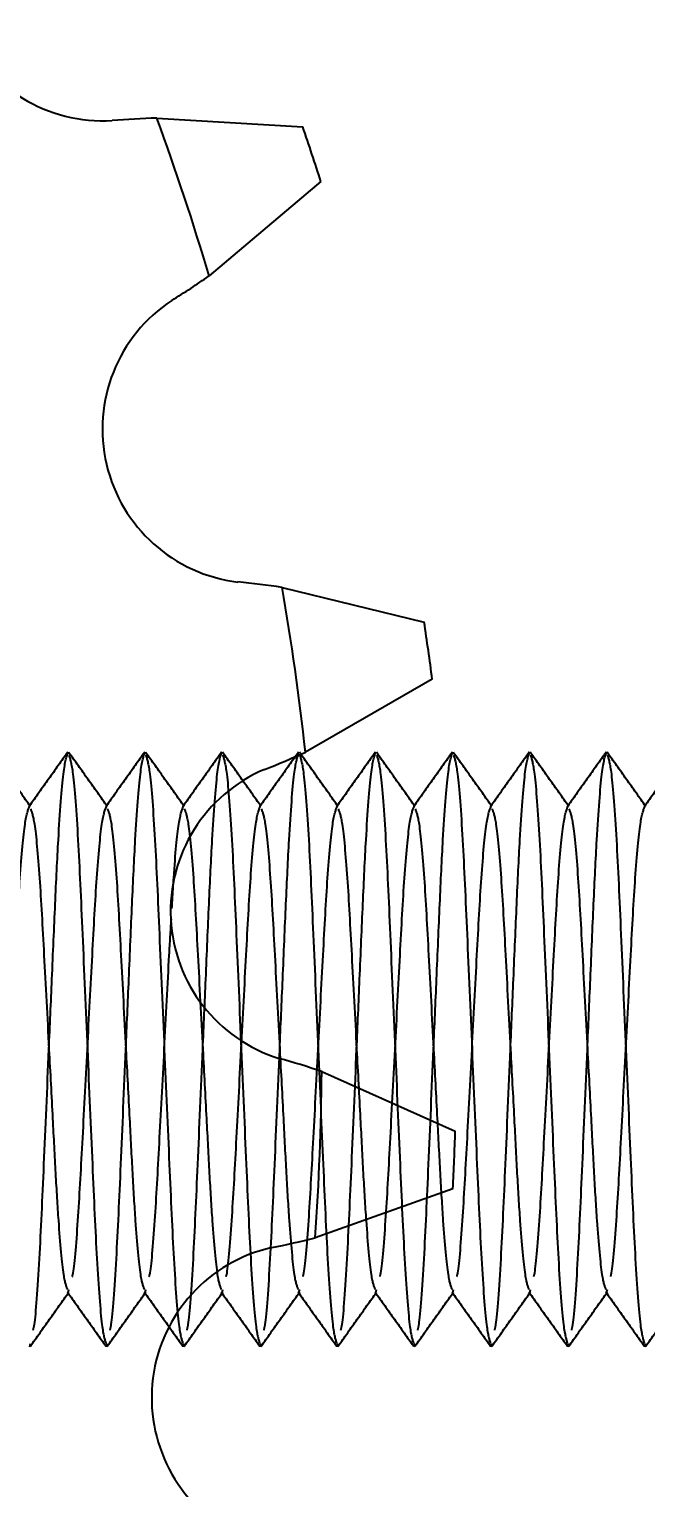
# Model space of a CAD drawing. Header units: metres. Extents: x 0 to 21025, y 0 to 14850.
# Drawn here: x 2818.08 to 2834.12, y 6321.47 to 6359.37 of the extents above; entities that cross this region are included whole.
import ezdxf

# ---------------------------------------------------------------- set-up
doc = ezdxf.new("R2010")
doc.units = ezdxf.units.M
doc.header["$LTSCALE"] = 25
doc.linetypes.add('HIDDEN2', pattern=[4.7625, 3.175, -1.5875])
for name, color, linetype in [('18_COTAS', 7, 'Continuous'), ('SL4', 4, 'Continuous'), ('ST1', 7, 'HIDDEN2')]:
    doc.layers.add(name, color=color, linetype=linetype)
doc.styles.add('ROMANS', font='ROMANS.SHX')
doc.dimstyles.new('25___1-25', dxfattribs={"dimscale": 25, "dimtxt": 2.5, "dimasz": 2, "dimexe": 1.5, "dimexo": 1, "dimgap": 0.5, "dimtad": 1, "dimzin": 12, "dimtxsty": 'ROMANS', "dimcen": 0, "dimclrd": 256, "dimclre": 256, "dimclrt": 3, "dimazin": 3, "dimtfac": 1, "dimtmove": 0, "dimatfit": 0, "dimfxl": 1, "dimlwd": -1, "dimlwe": -1, "dimarcsym": 0})

# ---------------------------------------------------------------- blocks, each defined once
blk = doc.blocks.new('*D49')
at = {"layer": '18_COTAS', "transparency": 16777216}
for p, q in [((2751.773, 6357.865), (2751.773, 7037.945)), ((5720.748, 6357.865), (5720.748, 7037.945)), ((2801.773, 7000.445), (5670.748, 7000.445))]:
    blk.add_line(p, q, dxfattribs=at)
for points in [[(2801.773, 7008.778), (2801.773, 6992.112), (2751.773, 7000.445)], [(5670.748, 7008.778), (5670.748, 6992.112), (5720.748, 7000.445)]]:
    blk.add_solid(points, dxfattribs=at)
at = {"layer": 'Defpoints', "color": 0, "transparency": 16777216}
for p in [(5720.748, 7000.445), (2751.773, 6332.865), (5720.748, 6332.865)]:
    blk.add_point(p, dxfattribs=at)
at = {"layer": '18_COTAS', "color": 3, "transparency": 16777216, "insert": (4236.26, 7050.147), "char_height": 62.5, "attachment_point": 5, "style": 'ROMANS'}
blk.add_mtext('2968,98', dxfattribs=at)

msp = doc.modelspace()

# ---------------------------------------------------------------- linework, layer by layer
at = {"layer": 'SL4'}
for p, q in [((2821.405, 6357.06), (2825.199, 6356.832)), ((2825.671, 6355.408), (2822.764, 6352.959)), ((2824.662, 6344.866), (2828.354, 6343.965)), ((2828.565, 6342.479), (2825.268, 6340.588)), ((2825.69, 6332.287), (2829.162, 6330.74)), ((2829.104, 6329.242), (2825.522, 6327.97))]:
    msp.add_line(p, q, dxfattribs=at)
for centre, radius, start, end in [((2820.008, 6360.985), 4, 133.5552, 273.4151), ((2822.052, 6336.15), 20.92, 91.7743, 94.9516), ((2755.293, 6332.865), 70.4, 16.5839, 20.10063), ((2755.293, 6332.865), 73.9, 17.76077, 18.92376), ((2810.792, 6370.114), 20.92, 301.7329, 304.9102), ((2823.989, 6348.977), 4, 123.2694, 263.1294), ((2821.566, 6324.177), 20.92, 81.4886, 84.6659), ((2755.293, 6332.865), 70.4, 6.29818, 9.81492), ((2755.293, 6332.865), 73.9, 7.47506, 8.63805), ((2816.551, 6359.606), 20.92, 291.4472, 294.6245), ((2825.762, 6336.452), 4, 112.9837, 252.8437), ((2818.95, 6312.483), 20.92, 71.2029, 74.3802), ((2755.293, 6332.865), 70.4, 356.01247, 359.52921), ((2755.293, 6332.865), 73.9, 357.18934, 358.35233), ((2820.341, 6348.238), 20.92, 281.1615, 284.3388), ((2825.27, 6323.812), 4, 102.698, 242.5579)]:
    msp.add_arc(centre, radius, start, end, dxfattribs=at)
at = {"layer": 'ST1'}
for p, q in [((2819.099, 6326.544), (2819.119, 6326.623)), ((2821.099, 6326.544), (2821.119, 6326.623)), ((2823.099, 6326.544), (2823.119, 6326.623)), ((2825.099, 6326.544), (2825.119, 6326.623)), ((2827.099, 6326.544), (2827.119, 6326.623)), ((2829.099, 6326.544), (2829.119, 6326.623)), ((2831.099, 6326.544), (2831.119, 6326.623)), ((2833.099, 6326.544), (2833.119, 6326.623)), ((2818.099, 6325.138), (2818.117, 6325.226)), ((2820.099, 6325.138), (2820.117, 6325.226)), ((2822.099, 6325.138), (2822.117, 6325.226)), ((2824.099, 6325.138), (2824.117, 6325.226)), ((2826.099, 6325.138), (2826.117, 6325.226)), ((2828.099, 6325.138), (2828.117, 6325.226)), ((2830.099, 6325.138), (2830.117, 6325.226)), ((2832.099, 6325.138), (2832.117, 6325.226)), ((2834.099, 6325.138), (2834.117, 6325.226))]:
    msp.add_line(p, q, dxfattribs=at)
for points, knots in [([(2818.118, 6339.173), (2817.951, 6339.408), (2817.616, 6339.877), (2817.282, 6340.347), (2817.115, 6340.581)], [0, 0, 0, 0, 0.499937, 1, 1, 1, 1]), ([(2819.089, 6340.588), (2818.922, 6340.354), (2818.588, 6339.884), (2818.253, 6339.415), (2818.086, 6339.181)], [0, 0, 0, 0, 0.500035, 1, 1, 1, 1]), ([(2818.19, 6325.569), (2818.2, 6325.61), (2818.252, 6325.815), (2818.356, 6327.312), (2818.468, 6329.816), (2818.581, 6332.465), (2818.682, 6334.789), (2818.762, 6336.684), (2818.855, 6338.626), (2818.978, 6340.247), (2819.059, 6340.479), (2819.099, 6340.593)], [0, 0, 0, 0, 0.035067, 0.175217, 0.309833, 0.448769, 0.532422, 0.628103, 0.72328, 0.863429, 1, 1, 1, 1]), ([(2820.118, 6339.173), (2819.951, 6339.408), (2819.616, 6339.877), (2819.282, 6340.347), (2819.115, 6340.581)], [0, 0, 0, 0, 0.499937, 1, 1, 1, 1]), ([(2819.116, 6340.511), (2819.15, 6340.408), (2819.226, 6340.181), (2819.356, 6338.455), (2819.468, 6335.903), (2819.599, 6332.865), (2819.729, 6329.827), (2819.842, 6327.276), (2819.972, 6325.551), (2820.047, 6325.325), (2820.081, 6325.222)], [0, 0, 0, 0, 0.110571, 0.242596, 0.369408, 0.50029, 0.631172, 0.757984, 0.890008, 1, 1, 1, 1]), ([(2821.089, 6340.588), (2820.922, 6340.354), (2820.588, 6339.884), (2820.253, 6339.415), (2820.086, 6339.181)], [0, 0, 0, 0, 0.500035, 1, 1, 1, 1]), ([(2820.19, 6325.569), (2820.2, 6325.61), (2820.252, 6325.815), (2820.356, 6327.312), (2820.468, 6329.816), (2820.581, 6332.465), (2820.682, 6334.789), (2820.762, 6336.684), (2820.855, 6338.626), (2820.978, 6340.247), (2821.059, 6340.479), (2821.099, 6340.593)], [0, 0, 0, 0, 0.035067, 0.175217, 0.309833, 0.448769, 0.532422, 0.628103, 0.72328, 0.863429, 1, 1, 1, 1]), ([(2822.118, 6339.173), (2821.951, 6339.408), (2821.616, 6339.877), (2821.282, 6340.347), (2821.115, 6340.581)], [0, 0, 0, 0, 0.499937, 1, 1, 1, 1]), ([(2821.116, 6340.511), (2821.15, 6340.408), (2821.226, 6340.181), (2821.356, 6338.455), (2821.468, 6335.903), (2821.599, 6332.865), (2821.729, 6329.827), (2821.842, 6327.276), (2821.972, 6325.551), (2822.047, 6325.325), (2822.081, 6325.222)], [0, 0, 0, 0, 0.110571, 0.242596, 0.369408, 0.50029, 0.631172, 0.757984, 0.890008, 1, 1, 1, 1]), ([(2823.089, 6340.588), (2822.922, 6340.354), (2822.588, 6339.884), (2822.253, 6339.415), (2822.086, 6339.181)], [0, 0, 0, 0, 0.500035, 1, 1, 1, 1]), ([(2822.19, 6325.569), (2822.2, 6325.61), (2822.252, 6325.815), (2822.356, 6327.312), (2822.468, 6329.816), (2822.581, 6332.465), (2822.682, 6334.789), (2822.762, 6336.684), (2822.855, 6338.626), (2822.978, 6340.247), (2823.059, 6340.479), (2823.099, 6340.593)], [0, 0, 0, 0, 0.035067, 0.175217, 0.309833, 0.448769, 0.532422, 0.628103, 0.72328, 0.863429, 1, 1, 1, 1]), ([(2824.118, 6339.173), (2823.951, 6339.408), (2823.616, 6339.877), (2823.282, 6340.347), (2823.115, 6340.581)], [0, 0, 0, 0, 0.499937, 1, 1, 1, 1]), ([(2823.116, 6340.511), (2823.15, 6340.408), (2823.226, 6340.181), (2823.356, 6338.455), (2823.468, 6335.903), (2823.599, 6332.865), (2823.729, 6329.827), (2823.842, 6327.276), (2823.972, 6325.551), (2824.047, 6325.325), (2824.081, 6325.222)], [0, 0, 0, 0, 0.1105714, 0.242596, 0.3694081, 0.5002899, 0.6311716, 0.7579837, 0.8900083, 1, 1, 1, 1]), ([(2825.089, 6340.588), (2824.922, 6340.354), (2824.588, 6339.884), (2824.253, 6339.415), (2824.086, 6339.181)], [0, 0, 0, 0, 0.5000352, 1, 1, 1, 1]), ([(2824.19, 6325.569), (2824.2, 6325.61), (2824.252, 6325.815), (2824.356, 6327.312), (2824.468, 6329.816), (2824.581, 6332.465), (2824.682, 6334.789), (2824.762, 6336.685), (2824.855, 6338.624), (2824.974, 6340.206), (2825.052, 6340.434), (2825.088, 6340.541)], [0, 0, 0, 0, 0.035501, 0.177382, 0.313661, 0.454314, 0.539001, 0.635864, 0.732218, 0.874099, 1, 1, 1, 1]), ([(2826.118, 6339.173), (2825.951, 6339.408), (2825.616, 6339.877), (2825.282, 6340.347), (2825.115, 6340.581)], [0, 0, 0, 0, 0.4999369, 1, 1, 1, 1]), ([(2825.116, 6340.511), (2825.15, 6340.408), (2825.226, 6340.181), (2825.356, 6338.455), (2825.468, 6335.903), (2825.599, 6332.865), (2825.729, 6329.827), (2825.842, 6327.276), (2825.972, 6325.551), (2826.047, 6325.325), (2826.081, 6325.222)], [0, 0, 0, 0, 0.110571, 0.242596, 0.369408, 0.50029, 0.631172, 0.757984, 0.890008, 1, 1, 1, 1]), ([(2827.089, 6340.588), (2826.922, 6340.354), (2826.588, 6339.884), (2826.253, 6339.415), (2826.086, 6339.181)], [0, 0, 0, 0, 0.500035, 1, 1, 1, 1]), ([(2826.19, 6325.569), (2826.2, 6325.61), (2826.252, 6325.815), (2826.356, 6327.312), (2826.468, 6329.816), (2826.581, 6332.465), (2826.682, 6334.789), (2826.762, 6336.684), (2826.855, 6338.626), (2826.978, 6340.247), (2827.059, 6340.479), (2827.099, 6340.593)], [0, 0, 0, 0, 0.035067, 0.175217, 0.309833, 0.448769, 0.532422, 0.628103, 0.72328, 0.863429, 1, 1, 1, 1]), ([(2828.118, 6339.173), (2827.951, 6339.408), (2827.616, 6339.877), (2827.282, 6340.347), (2827.115, 6340.581)], [0, 0, 0, 0, 0.499937, 1, 1, 1, 1]), ([(2827.116, 6340.511), (2827.15, 6340.408), (2827.226, 6340.181), (2827.356, 6338.455), (2827.468, 6335.903), (2827.599, 6332.865), (2827.729, 6329.827), (2827.842, 6327.276), (2827.972, 6325.551), (2828.047, 6325.325), (2828.081, 6325.222)], [0, 0, 0, 0, 0.1105714, 0.242596, 0.3694081, 0.5002899, 0.6311716, 0.7579837, 0.8900083, 1, 1, 1, 1]), ([(2829.089, 6340.588), (2828.922, 6340.354), (2828.588, 6339.884), (2828.253, 6339.415), (2828.086, 6339.181)], [0, 0, 0, 0, 0.500035, 1, 1, 1, 1]), ([(2828.19, 6325.569), (2828.2, 6325.61), (2828.252, 6325.815), (2828.356, 6327.312), (2828.468, 6329.816), (2828.581, 6332.465), (2828.682, 6334.789), (2828.762, 6336.684), (2828.855, 6338.626), (2828.978, 6340.247), (2829.059, 6340.479), (2829.099, 6340.593)], [0, 0, 0, 0, 0.035067, 0.175217, 0.309833, 0.448769, 0.532422, 0.628103, 0.72328, 0.863429, 1, 1, 1, 1]), ([(2830.118, 6339.173), (2829.951, 6339.408), (2829.616, 6339.877), (2829.282, 6340.347), (2829.115, 6340.581)], [0, 0, 0, 0, 0.499937, 1, 1, 1, 1]), ([(2829.116, 6340.511), (2829.15, 6340.408), (2829.226, 6340.181), (2829.356, 6338.455), (2829.468, 6335.903), (2829.599, 6332.865), (2829.729, 6329.827), (2829.842, 6327.276), (2829.972, 6325.551), (2830.047, 6325.325), (2830.081, 6325.222)], [0, 0, 0, 0, 0.110571, 0.242596, 0.369408, 0.50029, 0.631172, 0.757984, 0.890008, 1, 1, 1, 1]), ([(2831.089, 6340.588), (2830.922, 6340.354), (2830.588, 6339.884), (2830.253, 6339.415), (2830.086, 6339.181)], [0, 0, 0, 0, 0.500035, 1, 1, 1, 1]), ([(2830.19, 6325.569), (2830.2, 6325.61), (2830.252, 6325.815), (2830.356, 6327.312), (2830.468, 6329.816), (2830.581, 6332.465), (2830.682, 6334.789), (2830.762, 6336.684), (2830.855, 6338.626), (2830.978, 6340.247), (2831.059, 6340.479), (2831.099, 6340.593)], [0, 0, 0, 0, 0.035067, 0.175217, 0.309833, 0.448769, 0.532422, 0.628103, 0.72328, 0.863429, 1, 1, 1, 1]), ([(2832.118, 6339.173), (2831.951, 6339.408), (2831.616, 6339.877), (2831.282, 6340.347), (2831.115, 6340.581)], [0, 0, 0, 0, 0.499937, 1, 1, 1, 1]), ([(2831.116, 6340.511), (2831.15, 6340.408), (2831.226, 6340.181), (2831.356, 6338.455), (2831.468, 6335.903), (2831.599, 6332.865), (2831.729, 6329.827), (2831.842, 6327.276), (2831.972, 6325.551), (2832.047, 6325.325), (2832.081, 6325.222)], [0, 0, 0, 0, 0.1105714, 0.242596, 0.3694081, 0.5002899, 0.6311716, 0.7579837, 0.8900083, 1, 1, 1, 1]), ([(2833.089, 6340.588), (2832.922, 6340.354), (2832.588, 6339.884), (2832.253, 6339.415), (2832.086, 6339.181)], [0, 0, 0, 0, 0.5000352, 1, 1, 1, 1]), ([(2832.19, 6325.569), (2832.2, 6325.61), (2832.252, 6325.815), (2832.356, 6327.312), (2832.468, 6329.816), (2832.581, 6332.465), (2832.682, 6334.789), (2832.762, 6336.684), (2832.855, 6338.626), (2832.978, 6340.247), (2833.059, 6340.479), (2833.099, 6340.593)], [0, 0, 0, 0, 0.035067, 0.175217, 0.309833, 0.448769, 0.532422, 0.628103, 0.72328, 0.863429, 1, 1, 1, 1]), ([(2834.118, 6339.173), (2833.951, 6339.408), (2833.616, 6339.877), (2833.282, 6340.347), (2833.115, 6340.581)], [0, 0, 0, 0, 0.499937, 1, 1, 1, 1]), ([(2833.116, 6340.511), (2833.15, 6340.408), (2833.226, 6340.181), (2833.356, 6338.455), (2833.468, 6335.903), (2833.599, 6332.865), (2833.729, 6329.827), (2833.842, 6327.276), (2833.972, 6325.551), (2834.047, 6325.325), (2834.081, 6325.222)], [0, 0, 0, 0, 0.110571, 0.242596, 0.369408, 0.50029, 0.631172, 0.757984, 0.890008, 1, 1, 1, 1]), ([(2835.089, 6340.588), (2834.922, 6340.354), (2834.588, 6339.884), (2834.253, 6339.415), (2834.086, 6339.181)], [0, 0, 0, 0, 0.5000352, 1, 1, 1, 1]), ([(2817.207, 6326.962), (2817.211, 6326.979), (2817.258, 6327.144), (2817.356, 6328.334), (2817.468, 6330.369), (2817.599, 6332.869), (2817.729, 6335.348), (2817.842, 6337.442), (2817.978, 6338.903), (2818.059, 6339.093), (2818.099, 6339.187)], [0, 0, 0, 0, 0.016472, 0.159469, 0.29681, 0.438567, 0.580323, 0.717664, 0.860661, 1, 1, 1, 1]), ([(2818.119, 6339.109), (2818.152, 6339.026), (2818.227, 6338.841), (2818.356, 6337.437), (2818.468, 6335.352), (2818.587, 6333.088), (2818.691, 6331.132), (2818.768, 6329.61), (2818.858, 6328.126), (2818.971, 6326.89), (2819.045, 6326.706), (2819.078, 6326.624)], [0, 0, 0, 0, 0.10803, 0.240749, 0.368218, 0.499785, 0.595794, 0.677584, 0.759725, 0.892443, 1, 1, 1, 1]), ([(2819.207, 6326.962), (2819.211, 6326.979), (2819.258, 6327.144), (2819.356, 6328.334), (2819.468, 6330.369), (2819.599, 6332.869), (2819.729, 6335.348), (2819.842, 6337.442), (2819.978, 6338.903), (2820.059, 6339.093), (2820.099, 6339.187)], [0, 0, 0, 0, 0.016472, 0.159469, 0.29681, 0.438567, 0.580323, 0.717664, 0.860661, 1, 1, 1, 1]), ([(2820.119, 6339.109), (2820.152, 6339.026), (2820.227, 6338.841), (2820.356, 6337.437), (2820.468, 6335.352), (2820.587, 6333.088), (2820.691, 6331.132), (2820.768, 6329.61), (2820.858, 6328.126), (2820.971, 6326.89), (2821.045, 6326.706), (2821.078, 6326.624)], [0, 0, 0, 0, 0.10803, 0.240749, 0.368218, 0.499785, 0.595794, 0.677584, 0.759725, 0.892443, 1, 1, 1, 1]), ([(2821.798, 6336.523), (2821.813, 6336.796), (2821.869, 6337.788), (2821.978, 6338.885), (2822.059, 6339.087), (2822.099, 6339.187)], [0, 0, 0, 0, 0.160989, 0.585929, 1, 1, 1, 1]), ([(2822.119, 6339.109), (2822.152, 6339.026), (2822.227, 6338.841), (2822.356, 6337.437), (2822.468, 6335.352), (2822.587, 6333.088), (2822.691, 6331.132), (2822.768, 6329.61), (2822.858, 6328.126), (2822.971, 6326.89), (2823.045, 6326.706), (2823.078, 6326.624)], [0, 0, 0, 0, 0.10803, 0.240749, 0.368218, 0.499785, 0.595794, 0.677584, 0.759725, 0.892443, 1, 1, 1, 1]), ([(2823.207, 6326.962), (2823.211, 6326.979), (2823.258, 6327.144), (2823.356, 6328.334), (2823.468, 6330.369), (2823.599, 6332.869), (2823.729, 6335.348), (2823.842, 6337.442), (2823.978, 6338.903), (2824.059, 6339.093), (2824.099, 6339.187)], [0, 0, 0, 0, 0.016472, 0.159469, 0.29681, 0.438567, 0.580323, 0.717664, 0.860661, 1, 1, 1, 1]), ([(2824.119, 6339.109), (2824.152, 6339.026), (2824.227, 6338.841), (2824.356, 6337.437), (2824.468, 6335.352), (2824.587, 6333.088), (2824.691, 6331.132), (2824.768, 6329.61), (2824.858, 6328.126), (2824.971, 6326.89), (2825.045, 6326.706), (2825.078, 6326.624)], [0, 0, 0, 0, 0.10803, 0.240749, 0.368218, 0.499785, 0.595794, 0.677584, 0.759725, 0.892443, 1, 1, 1, 1]), ([(2825.207, 6326.962), (2825.211, 6326.979), (2825.258, 6327.144), (2825.356, 6328.334), (2825.468, 6330.369), (2825.599, 6332.869), (2825.729, 6335.348), (2825.842, 6337.442), (2825.978, 6338.903), (2826.059, 6339.093), (2826.099, 6339.187)], [0, 0, 0, 0, 0.016472, 0.159469, 0.29681, 0.438567, 0.580323, 0.717664, 0.860661, 1, 1, 1, 1]), ([(2826.119, 6339.109), (2826.152, 6339.026), (2826.227, 6338.841), (2826.356, 6337.437), (2826.468, 6335.352), (2826.587, 6333.088), (2826.691, 6331.132), (2826.768, 6329.61), (2826.858, 6328.126), (2826.971, 6326.89), (2827.045, 6326.706), (2827.078, 6326.624)], [0, 0, 0, 0, 0.10803, 0.240749, 0.368218, 0.499785, 0.595794, 0.677584, 0.759725, 0.892443, 1, 1, 1, 1]), ([(2827.207, 6326.962), (2827.211, 6326.979), (2827.258, 6327.144), (2827.356, 6328.334), (2827.468, 6330.369), (2827.599, 6332.869), (2827.729, 6335.348), (2827.842, 6337.442), (2827.978, 6338.903), (2828.059, 6339.093), (2828.099, 6339.187)], [0, 0, 0, 0, 0.016472, 0.159469, 0.29681, 0.438567, 0.580323, 0.717664, 0.860661, 1, 1, 1, 1]), ([(2828.119, 6339.109), (2828.152, 6339.026), (2828.227, 6338.841), (2828.356, 6337.437), (2828.468, 6335.352), (2828.587, 6333.088), (2828.691, 6331.132), (2828.768, 6329.61), (2828.858, 6328.126), (2828.971, 6326.89), (2829.045, 6326.706), (2829.078, 6326.624)], [0, 0, 0, 0, 0.10803, 0.240749, 0.368218, 0.499785, 0.595794, 0.677584, 0.759725, 0.892443, 1, 1, 1, 1]), ([(2829.207, 6326.962), (2829.211, 6326.979), (2829.258, 6327.144), (2829.356, 6328.334), (2829.468, 6330.369), (2829.599, 6332.869), (2829.729, 6335.348), (2829.842, 6337.442), (2829.978, 6338.903), (2830.059, 6339.093), (2830.099, 6339.187)], [0, 0, 0, 0, 0.016472, 0.159469, 0.29681, 0.438567, 0.580323, 0.717664, 0.860661, 1, 1, 1, 1]), ([(2830.119, 6339.109), (2830.152, 6339.026), (2830.227, 6338.841), (2830.356, 6337.437), (2830.468, 6335.352), (2830.587, 6333.088), (2830.691, 6331.132), (2830.768, 6329.61), (2830.858, 6328.126), (2830.971, 6326.89), (2831.045, 6326.706), (2831.078, 6326.624)], [0, 0, 0, 0, 0.10803, 0.240749, 0.368218, 0.499785, 0.595794, 0.677584, 0.759725, 0.892443, 1, 1, 1, 1]), ([(2831.207, 6326.962), (2831.211, 6326.979), (2831.258, 6327.144), (2831.356, 6328.334), (2831.468, 6330.369), (2831.599, 6332.869), (2831.729, 6335.348), (2831.842, 6337.442), (2831.978, 6338.903), (2832.059, 6339.093), (2832.099, 6339.187)], [0, 0, 0, 0, 0.016472, 0.159469, 0.29681, 0.438567, 0.580323, 0.717664, 0.860661, 1, 1, 1, 1]), ([(2832.119, 6339.109), (2832.152, 6339.026), (2832.227, 6338.841), (2832.356, 6337.437), (2832.468, 6335.352), (2832.587, 6333.088), (2832.691, 6331.132), (2832.768, 6329.61), (2832.858, 6328.126), (2832.971, 6326.89), (2833.045, 6326.706), (2833.078, 6326.624)], [0, 0, 0, 0, 0.10803, 0.240749, 0.368218, 0.499785, 0.595794, 0.677584, 0.759725, 0.892443, 1, 1, 1, 1]), ([(2833.207, 6326.962), (2833.211, 6326.979), (2833.258, 6327.144), (2833.356, 6328.334), (2833.468, 6330.369), (2833.599, 6332.869), (2833.729, 6335.348), (2833.842, 6337.442), (2833.978, 6338.903), (2834.059, 6339.093), (2834.099, 6339.187)], [0, 0, 0, 0, 0.016472, 0.159469, 0.29681, 0.438567, 0.580323, 0.717664, 0.860661, 1, 1, 1, 1]), ([(2821.207, 6326.962), (2821.211, 6326.979), (2821.258, 6327.144), (2821.356, 6328.333), (2821.468, 6330.373), (2821.599, 6332.851), (2821.706, 6334.968), (2821.764, 6335.943), (2821.782, 6336.247)], [0, 0, 0, 0, 0.025554, 0.247387, 0.460447, 0.680356, 0.900266, 1, 1, 1, 1]), ([(2818.116, 6325.151), (2818.283, 6325.386), (2818.617, 6325.855), (2818.951, 6326.324), (2819.119, 6326.558)], [0, 0, 0, 0, 0.50003, 1, 1, 1, 1]), ([(2819.079, 6326.558), (2819.246, 6326.324), (2819.581, 6325.854), (2819.915, 6325.385), (2820.083, 6325.15)], [0, 0, 0, 0, 0.49994, 1, 1, 1, 1]), ([(2820.116, 6325.151), (2820.283, 6325.386), (2820.617, 6325.855), (2820.951, 6326.324), (2821.119, 6326.558)], [0, 0, 0, 0, 0.50003, 1, 1, 1, 1]), ([(2821.079, 6326.558), (2821.246, 6326.324), (2821.581, 6325.854), (2821.915, 6325.385), (2822.083, 6325.15)], [0, 0, 0, 0, 0.49994, 1, 1, 1, 1]), ([(2822.116, 6325.151), (2822.283, 6325.386), (2822.617, 6325.855), (2822.951, 6326.324), (2823.119, 6326.558)], [0, 0, 0, 0, 0.50003, 1, 1, 1, 1]), ([(2823.079, 6326.558), (2823.246, 6326.324), (2823.581, 6325.854), (2823.915, 6325.385), (2824.083, 6325.15)], [0, 0, 0, 0, 0.49994, 1, 1, 1, 1]), ([(2824.116, 6325.151), (2824.283, 6325.386), (2824.617, 6325.855), (2824.951, 6326.324), (2825.119, 6326.558)], [0, 0, 0, 0, 0.50003, 1, 1, 1, 1]), ([(2825.079, 6326.558), (2825.246, 6326.324), (2825.581, 6325.854), (2825.915, 6325.385), (2826.083, 6325.15)], [0, 0, 0, 0, 0.49994, 1, 1, 1, 1]), ([(2826.116, 6325.151), (2826.283, 6325.386), (2826.617, 6325.855), (2826.951, 6326.324), (2827.119, 6326.558)], [0, 0, 0, 0, 0.50003, 1, 1, 1, 1]), ([(2827.079, 6326.558), (2827.246, 6326.324), (2827.581, 6325.854), (2827.915, 6325.385), (2828.083, 6325.15)], [0, 0, 0, 0, 0.4999404, 1, 1, 1, 1]), ([(2828.116, 6325.151), (2828.283, 6325.386), (2828.617, 6325.855), (2828.951, 6326.324), (2829.119, 6326.558)], [0, 0, 0, 0, 0.50003, 1, 1, 1, 1]), ([(2829.079, 6326.558), (2829.246, 6326.324), (2829.581, 6325.854), (2829.915, 6325.385), (2830.083, 6325.15)], [0, 0, 0, 0, 0.49994, 1, 1, 1, 1]), ([(2830.116, 6325.151), (2830.283, 6325.386), (2830.617, 6325.855), (2830.951, 6326.324), (2831.119, 6326.558)], [0, 0, 0, 0, 0.50003, 1, 1, 1, 1]), ([(2831.079, 6326.558), (2831.246, 6326.324), (2831.581, 6325.854), (2831.915, 6325.385), (2832.083, 6325.15)], [0, 0, 0, 0, 0.49994, 1, 1, 1, 1]), ([(2832.116, 6325.151), (2832.283, 6325.386), (2832.617, 6325.855), (2832.951, 6326.324), (2833.119, 6326.558)], [0, 0, 0, 0, 0.50003, 1, 1, 1, 1]), ([(2833.079, 6326.558), (2833.246, 6326.324), (2833.581, 6325.854), (2833.915, 6325.385), (2834.083, 6325.15)], [0, 0, 0, 0, 0.49994, 1, 1, 1, 1]), ([(2834.116, 6325.151), (2834.283, 6325.386), (2834.617, 6325.855), (2834.951, 6326.324), (2835.119, 6326.558)], [0, 0, 0, 0, 0.50003, 1, 1, 1, 1])]:
    msp.add_open_spline(points, degree=3, knots=knots, dxfattribs=at)

# ---------------------------------------------------------------- dimensions: what is measured, and where the dimension line sits
at = {"layer": '18_COTAS'}
dim = msp.add_linear_dim(base=(5720.747753191, 7000.445004906), p1=(2751.772753191, 6332.865322837), p2=(5720.747753191, 6332.865322834), dimstyle='25___1-25', dxfattribs=at)
dim.commit()
dim.dimension.update_dxf_attribs({"geometry": '*D49', "text_midpoint": (4236.260253191, 7050.147385859)})

doc.saveas('drawing.dxf')
